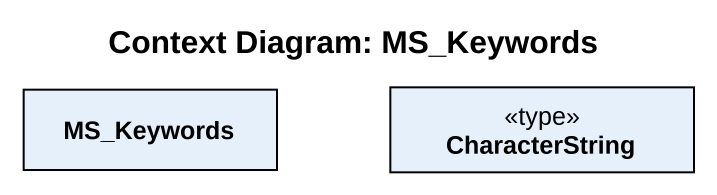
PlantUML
@startuml
title Context Diagram: MS_Keywords
hide circle
hide empty members
class MS_Keywords
class CharacterString <<type>>
@enduml
